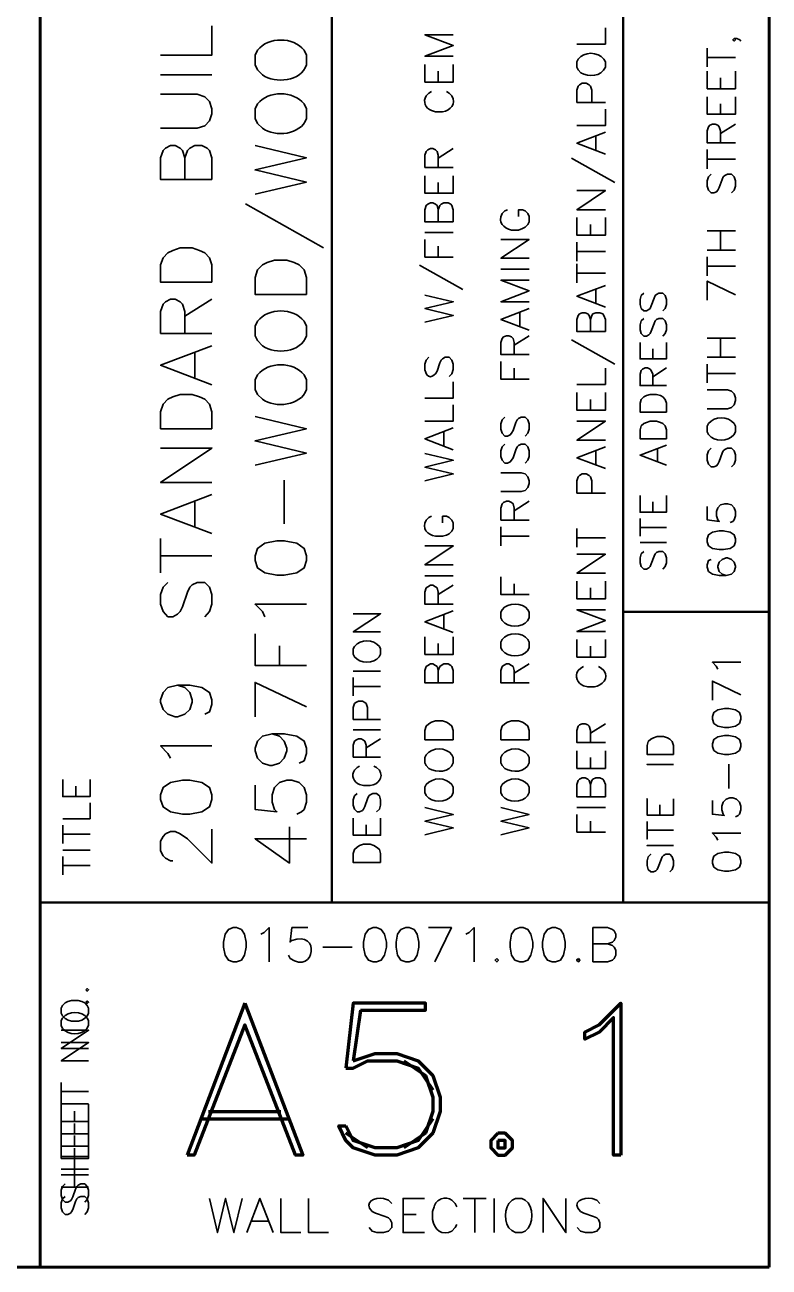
# Model space of a CAD drawing. Header units: inches. Extents: x 5 to 516, y -193 to 129.
# Drawn here: x 57.179 to 59.901, y -193.185 to -188.641 of the extents above; entities that cross this region are included whole.
import ezdxf

# ---------------------------------------------------------------- set-up
doc = ezdxf.new("R2010")
doc.units = ezdxf.units.IN
doc.header["$MEASUREMENT"] = 0
doc.layers.add('PDF7_Geometry', color=7, linetype='Continuous')

msp = doc.modelspace()

# ---------------------------------------------------------------- linework, layer by layer
at = {"layer": 'PDF7_Geometry', "lineweight": 60}
for points in [[(59.9013316, -193.1846724), (59.9013316, -163.1857822), (14.901328, -163.1857822), (14.901328, -193.1846724)], [(57.2346648, -163.1857822), (57.2346648, -193.1846724)], [(14.9013258, -193.1846735), (59.9013294, -193.1846735)]]:
    msp.add_lwpolyline(points, dxfattribs=at)
at = {"layer": 'PDF7_Geometry', "lineweight": 50}
for points in [[(58.3013314, -184.6857839), (58.3013314, -191.8513401)], [(57.2346648, -186.2435617), (59.3679982, -186.2435617), (59.3679982, -191.8513401)], [(59.3679982, -190.7880067), (59.9013316, -190.7880067)], [(57.2346648, -191.8513401), (59.9013316, -191.8513401)]]:
    msp.add_lwpolyline(points, dxfattribs=at)
at = {"layer": 'PDF7_Geometry', "lineweight": 35}
for points in [[(57.6757758, -188.7513394), (57.8635536, -188.7513394), (57.8635536, -188.6446727)], [(59.1979981, -188.7113399), (59.3024425, -188.7113399), (59.3024425, -188.6513399)], [(58.7457758, -188.7557842), (58.6424425, -188.7557842), (58.7457758, -188.7157842), (58.6424425, -188.6768953), (58.7457758, -188.6768953)], [(59.7735537, -188.6902285), (59.7779981, -188.6957841), (59.7735537, -188.7002285), (59.7679981, -188.6957841), (59.7735537, -188.6902285), (59.7835537, -188.6902285), (59.7935537, -188.6957841), (59.7979981, -188.7002285)], [(58.0302203, -188.7335624), (58.0213314, -188.7513402), (58.0213314, -188.7868958), (58.0302203, -188.8057847), (58.0479981, -188.8235624)], [(58.2091092, -188.7868958), (58.2091092, -188.7513402), (58.2002203, -188.7335624)], [(59.6746649, -188.7946732), (59.6746649, -188.7257843)], [(58.7457758, -188.7857843), (58.7457758, -188.8502288), (58.6424425, -188.8502288), (58.6424425, -188.7857843)], [(59.2024425, -188.7657843), (59.1979981, -188.7757843), (59.1979981, -188.7957843), (59.2024425, -188.8057843), (59.2124425, -188.8157843)], [(59.3024425, -188.7957843), (59.3024425, -188.7757843), (59.296887, -188.7657843)], [(59.6746649, -188.7602291), (59.7779982, -188.7602291)], [(57.6757758, -188.8235621), (57.8635536, -188.8235621)], [(58.6913313, -188.8502288), (58.6913313, -188.8102288)], [(59.7779982, -188.8102289), (59.7779982, -188.8746734), (59.6746649, -188.8746734), (59.6746649, -188.8102289)], [(59.7235537, -188.8746734), (59.7235537, -188.8346734)], [(58.666887, -188.884673), (58.656887, -188.8902285), (58.646887, -188.9002285)], [(58.7413315, -188.9002285), (58.7313315, -188.8902285), (58.7213315, -188.884673)], [(59.3024425, -188.924673), (59.197998, -188.924673), (59.197998, -188.8802286), (59.2024425, -188.864673), (59.207998, -188.8602286), (59.217998, -188.854673), (59.2324425, -188.854673), (59.2424425, -188.8602286), (59.247998, -188.864673), (59.2524425, -188.8802286), (59.2524425, -188.924673)], [(57.6757758, -189.0191176), (57.8091091, -189.0191176), (57.8368869, -189.0102287), (57.8546647, -188.9924509), (57.8635536, -188.9657843), (57.8635536, -188.9480065), (57.8546647, -188.9213398), (57.8368869, -188.903562), (57.8091091, -188.8946731), (57.6757758, -188.8946731)], [(58.0302203, -188.930229), (58.0213314, -188.9480068), (58.0213314, -188.9835624), (58.0302203, -189.0013401), (58.0479981, -189.0191179)], [(58.2091092, -188.9835624), (58.2091092, -188.9480068), (58.2002203, -188.930229)], [(59.7779982, -188.9035619), (59.7779982, -188.9680063), (59.6746649, -188.9680063), (59.6746649, -188.9035619)], [(59.7235537, -188.9680063), (59.7235537, -188.9291174)], [(58.666887, -188.954673), (58.6813315, -188.9591174), (58.706887, -188.9591174)], [(59.1979981, -189.009118), (59.3024425, -189.009118), (59.3024425, -188.949118)], [(59.7779982, -189.072451), (59.6746649, -189.072451), (59.6746649, -189.0280066), (59.6791093, -189.0135621), (59.6846649, -189.0080066), (59.6946649, -189.0035621), (59.7035538, -189.0035621), (59.7135538, -189.0080066), (59.7191093, -189.0135621), (59.7235538, -189.0280066), (59.7235538, -189.072451)], [(59.7235537, -189.0380069), (59.7779982, -189.0035624)], [(59.3024425, -189.1135622), (59.197998, -189.0735622), (59.3024425, -189.0335622)], [(59.266887, -189.0980067), (59.266887, -189.0491178)], [(57.8635535, -189.2068957), (57.6757758, -189.2068957), (57.6757758, -189.1268957), (57.6846646, -189.100229), (57.6935535, -189.0913401), (57.7113313, -189.0824512), (57.7291091, -189.0824512), (57.7468869, -189.0913401), (57.7557758, -189.100229), (57.7646647, -189.1268957), (57.7646647, -189.2068957)], [(57.7646647, -189.1268955), (57.7735536, -189.1002289), (57.7824425, -189.09134), (57.8002203, -189.0824511), (57.8268869, -189.0824511), (57.8457758, -189.09134), (57.8546647, -189.1002289), (57.8635536, -189.1268955), (57.8635536, -189.2068955)], [(58.0213314, -189.2602291), (58.2091092, -189.2157846), (58.0213314, -189.1713402), (58.2091092, -189.1268958), (58.0213314, -189.0824513)], [(58.7457758, -189.1624508), (58.6424425, -189.1624508), (58.6424425, -189.1180063), (58.6468869, -189.1035619), (58.6524425, -189.0980063), (58.6624425, -189.0935619), (58.6713314, -189.0935619), (58.6813314, -189.0980063), (58.6868869, -189.1035619), (58.6913314, -189.1180063), (58.6913314, -189.1624508)], [(58.6913313, -189.1280066), (58.7457758, -189.0935621)], [(59.6746649, -189.166895), (59.6746649, -189.096895)], [(59.1779983, -189.1280066), (59.3368872, -189.2168955)], [(59.6746649, -189.1324509), (59.7779982, -189.1324509)], [(58.7457758, -189.1924509), (58.7457758, -189.2568953), (58.6424425, -189.2568953), (58.6424425, -189.1924509)], [(59.6891093, -189.1868953), (59.6791093, -189.1968953), (59.6746648, -189.2113398), (59.6746648, -189.2313398), (59.6791093, -189.2457842), (59.6891093, -189.2557842), (59.6991093, -189.2557842), (59.7091093, -189.2513398), (59.7135537, -189.2457842), (59.7191093, -189.2357842), (59.7291093, -189.2068954), (59.7335537, -189.1968953), (59.7391093, -189.1913398), (59.7491093, -189.1868953), (59.7635537, -189.1868953), (59.7735537, -189.1968953), (59.7779982, -189.2113398), (59.7779982, -189.2313398), (59.7735537, -189.2457842), (59.7635537, -189.2557842)], [(58.6913313, -189.2568953), (58.6913313, -189.2168953)], [(59.3024425, -189.3168957), (59.197998, -189.3168957), (59.3024425, -189.2468957), (59.197998, -189.2468957)], [(57.9857759, -189.2957843), (58.2713315, -189.4568955)], [(58.7457758, -189.3613395), (58.6424425, -189.3613395), (58.6424425, -189.316895), (58.6468869, -189.3013395), (58.6524425, -189.296895), (58.6624425, -189.2913395), (58.6713314, -189.2913395), (58.6813314, -189.296895), (58.6868869, -189.3013395), (58.6913314, -189.316895), (58.6913314, -189.3613395)], [(58.6913313, -189.3168957), (58.6968869, -189.3013402), (58.7013313, -189.2968957), (58.7113313, -189.2913402), (58.7268869, -189.2913402), (58.7368869, -189.2968957), (58.7413313, -189.3013402), (58.7457758, -189.3168957), (58.7457758, -189.3613402)], [(58.9446648, -189.3168957), (58.9346648, -189.3213402), (58.9246648, -189.3313402)], [(58.9591093, -189.3913402), (58.9846648, -189.3913402), (58.9991093, -189.3857846), (59.0091093, -189.3813402), (59.0191093, -189.3713402), (59.0235537, -189.3613402), (59.0235537, -189.3413402), (59.0191093, -189.3313402), (59.0091093, -189.3213402), (58.9991093, -189.3168957), (58.9846648, -189.3168957), (58.9846648, -189.3413402)], [(59.3024425, -189.3457842), (59.3024425, -189.4102287), (59.197998, -189.4102287), (59.197998, -189.3457842)], [(59.2479983, -189.4102287), (59.2479983, -189.3713398)], [(58.6424425, -189.4002291), (58.7457758, -189.4002291)], [(58.7457758, -189.4902288), (58.6424425, -189.4902288), (58.6424425, -189.4257843)], [(59.0235536, -189.4946731), (58.9202203, -189.4946731), (59.0235536, -189.4257842), (58.9202203, -189.4257842)], [(59.6746649, -189.3946732), (59.7779982, -189.3946732)], [(59.7235537, -189.4646731), (59.7235537, -189.3946731)], [(58.6913313, -189.4902288), (58.6913313, -189.4502288)], [(59.1979981, -189.5046732), (59.1979981, -189.4357843)], [(59.1979981, -189.4702288), (59.3024425, -189.4702288)], [(59.6746649, -189.4646731), (59.7779982, -189.4646731)], [(58.6224427, -189.5202287), (58.7813316, -189.6091176)], [(59.1979981, -189.5846731), (59.1979981, -189.5146731)], [(59.6746649, -189.5591177), (59.6746649, -189.4891177)], [(59.6746649, -189.5235622), (59.7779982, -189.5235622)], [(58.9202203, -189.5346731), (59.0235536, -189.5346731)], [(59.1979981, -189.5491176), (59.3024425, -189.5491176)], [(59.0235536, -189.653562), (58.9202203, -189.653562), (59.0235536, -189.613562), (58.9202203, -189.5746731), (59.0235536, -189.5746731)], [(59.3024425, -189.673562), (59.197998, -189.633562), (59.3024425, -189.5946731)], [(59.266887, -189.6591176), (59.266887, -189.6091176)], [(59.7779982, -189.6280066), (59.6746649, -189.5780066), (59.6746649, -189.6480066)], [(57.8635535, -189.7691177), (57.6757758, -189.7691177), (57.6757758, -189.6891177), (57.6846646, -189.662451), (57.6935535, -189.6535621), (57.7113313, -189.6446732), (57.7291091, -189.6446732), (57.7468869, -189.6535621), (57.7557758, -189.662451), (57.7646647, -189.6891177), (57.7646647, -189.7691177)], [(57.7646647, -189.7068954), (57.8635536, -189.6446732)], [(58.6424425, -189.7280065), (58.7457758, -189.7035621), (58.6424425, -189.6780065), (58.7457758, -189.6535621), (58.6424425, -189.6291176)], [(59.4424427, -189.622451), (59.4335539, -189.6313399), (59.4291094, -189.6457844), (59.4291094, -189.6635621), (59.4335539, -189.6780066), (59.4424427, -189.6868955), (59.4524427, -189.6868955), (59.4613316, -189.682451), (59.4657761, -189.6780066), (59.4702205, -189.6680066), (59.4802205, -189.6402288), (59.484665, -189.6313399), (59.4891094, -189.6268955), (59.4979983, -189.622451), (59.5124428, -189.622451), (59.5213316, -189.6313399), (59.5257761, -189.6457844), (59.5257761, -189.6635621), (59.5213316, -189.6780066), (59.5124428, -189.6868955)], [(59.0235536, -189.7580064), (58.9202203, -189.7180064), (59.0235536, -189.6780064)], [(58.9891092, -189.743562), (58.9891092, -189.693562)], [(59.3024425, -189.762451), (59.197998, -189.762451), (59.197998, -189.7180065), (59.2024425, -189.7035621), (59.207998, -189.6980065), (59.217998, -189.6935621), (59.227998, -189.6935621), (59.237998, -189.6980065), (59.2424425, -189.7035621), (59.247998, -189.7180065), (59.247998, -189.762451)], [(59.2479983, -189.7180066), (59.2524427, -189.7035622), (59.2568872, -189.6980066), (59.2668872, -189.6935622), (59.2824427, -189.6935622), (59.2924427, -189.6980066), (59.2968872, -189.7035622), (59.3024427, -189.7180066), (59.3024427, -189.7624511)], [(58.0302203, -189.7246731), (58.0213314, -189.7424509), (58.0213314, -189.7780065), (58.0302203, -189.7957843), (58.0479981, -189.8146731)], [(58.2091092, -189.7780065), (58.2091092, -189.7424509), (58.2002203, -189.7246731)], [(59.4424427, -189.7146732), (59.4335539, -189.7235621), (59.4291094, -189.7380065), (59.4291094, -189.7568954), (59.4335539, -189.7702287), (59.4424427, -189.7791176), (59.4524427, -189.7791176), (59.4613316, -189.7746732), (59.4657761, -189.7702287), (59.4702205, -189.7613398), (59.4802205, -189.7335621), (59.484665, -189.7235621), (59.4891094, -189.7191176), (59.4979983, -189.7146732), (59.5124428, -189.7146732), (59.5213316, -189.7235621), (59.5257761, -189.7380065), (59.5257761, -189.7568954), (59.5213316, -189.7702287), (59.5124428, -189.7791176)], [(59.0235536, -189.8468954), (58.9202203, -189.8468954), (58.9202203, -189.8024509), (58.9246647, -189.7880065), (58.9302203, -189.7824509), (58.9402203, -189.7780065), (58.9491092, -189.7780065), (58.9591092, -189.7824509), (58.9646647, -189.7880065), (58.9691092, -189.8024509), (58.9691092, -189.8468954)], [(58.9691091, -189.8124509), (59.0235536, -189.7780065)], [(59.1779983, -189.7924509), (59.3368872, -189.8824509)], [(59.6746649, -189.7868956), (59.7779982, -189.7868956)], [(59.7235537, -189.8557842), (59.7235537, -189.7868953)], [(57.8635535, -189.9568954), (57.6757758, -189.8857843), (57.8635535, -189.8146732)], [(57.8002202, -189.9302287), (57.8002202, -189.8413398)], [(59.5257761, -189.8024509), (59.5257761, -189.8624509), (59.4291094, -189.8624509), (59.4291094, -189.8024509)], [(59.4757759, -189.8624509), (59.4757759, -189.8257842)], [(58.6568869, -189.8568955), (58.6468869, -189.8668956), (58.6424424, -189.8824511)], [(58.6813313, -189.9168956), (58.6868869, -189.9068956), (58.6968869, -189.8768956), (58.7013313, -189.8668956), (58.7068869, -189.8624511), (58.7168869, -189.8568955), (58.7313313, -189.8568955), (58.7413313, -189.8668956), (58.7457758, -189.8824511), (58.7457758, -189.90134), (58.7413313, -189.9168956), (58.7313313, -189.9268956)], [(59.0235536, -189.9368954), (58.9202203, -189.9368954), (58.9202203, -189.872451)], [(59.6746649, -189.8557842), (59.7779982, -189.8557842)], [(59.6746649, -189.9502288), (59.6746649, -189.8813399)], [(58.0302203, -189.92134), (58.0213314, -189.9391178), (58.0213314, -189.9746733), (58.0302203, -189.9924511), (58.0479981, -190.0102289)], [(58.2091092, -189.9746733), (58.2091092, -189.9391178), (58.2002203, -189.92134)], [(58.9691091, -189.9368954), (58.9691091, -189.8968954)], [(59.1979981, -189.9557844), (59.3024425, -189.9557844), (59.3024425, -189.8968955)], [(59.5257761, -189.9602289), (59.4291094, -189.9602289), (59.4291094, -189.9180067), (59.4335539, -189.9046734), (59.4379983, -189.9002289), (59.4479983, -189.8957845), (59.4568872, -189.8957845), (59.4657761, -189.9002289), (59.4702205, -189.9046734), (59.4757761, -189.9180067), (59.4757761, -189.9602289)], [(59.4757759, -189.9280066), (59.5257759, -189.8957844)], [(59.6746649, -189.9157843), (59.7779982, -189.9157843)], [(58.6424425, -190.0057843), (58.7457758, -190.0057843), (58.7457758, -189.9468954)], [(59.6746649, -190.0446733), (59.7491093, -190.0446733), (59.7635538, -190.0402289), (59.7735538, -190.0302289), (59.7779982, -190.0146733), (59.7779982, -190.0046733), (59.7735538, -189.9902289), (59.7635538, -189.9802289), (59.7491093, -189.9757844), (59.6746649, -189.9757844)], [(59.3024425, -189.9857842), (59.3024425, -190.0502287), (59.197998, -190.0502287), (59.197998, -189.9857842)], [(59.2479983, -190.0502287), (59.2479983, -190.0113398)], [(58.6424425, -190.0902287), (58.7457758, -190.0902287), (58.7457758, -190.0302287)], [(58.0213314, -190.2513398), (58.2091092, -190.2068954), (58.0213314, -190.1624509), (58.2091092, -190.1180065), (58.0213314, -190.073562)], [(58.7457758, -190.1946732), (58.6424425, -190.1546732), (58.7457758, -190.1146732)], [(58.9346647, -190.0757843), (58.9246647, -190.0857843), (58.9202202, -190.1002288), (58.9202202, -190.1202288), (58.9246647, -190.1346732), (58.9346647, -190.1446732), (58.9446647, -190.1446732), (58.9546647, -190.1402288), (58.9591091, -190.1346732), (58.9646647, -190.1246732), (58.9746647, -190.0946732), (58.9791091, -190.0857843), (58.9846647, -190.0802288), (58.9946647, -190.0757843), (59.0091091, -190.0757843), (59.0191091, -190.0857843), (59.0235536, -190.1002288), (59.0235536, -190.1202288), (59.0191091, -190.1346732), (59.0091091, -190.1446732)], [(59.3024425, -190.1602287), (59.197998, -190.1602287), (59.3024425, -190.0902287), (59.197998, -190.0902287)], [(59.6791093, -190.0991177), (59.6746649, -190.1091177), (59.6746649, -190.1291177), (59.6791093, -190.1391177), (59.6891093, -190.1491177)], [(59.7779982, -190.1291177), (59.7779982, -190.1091177), (59.7735538, -190.0991177)], [(58.7113314, -190.1791177), (58.7113314, -190.1302288)], [(57.8635535, -190.3146734), (57.6757758, -190.3146734), (57.8635535, -190.1891178), (57.6757758, -190.1891178)], [(58.9346647, -190.1746731), (58.9246647, -190.1846731), (58.9202202, -190.1991176), (58.9202202, -190.2191176), (58.9246647, -190.233562), (58.9346647, -190.243562), (58.9446647, -190.243562), (58.9546647, -190.2391176), (58.9591091, -190.233562), (58.9646647, -190.2246731), (58.9746647, -190.1946731), (58.9791091, -190.1846731), (58.9846647, -190.1791176), (58.9946647, -190.1746731), (59.0091091, -190.1746731), (59.0191091, -190.1846731), (59.0235536, -190.1991176), (59.0235536, -190.2191176), (59.0191091, -190.233562), (59.0091091, -190.243562)], [(59.3024425, -190.2635621), (59.197998, -190.2246732), (59.3024425, -190.1846732)], [(59.266887, -190.2491177), (59.266887, -190.1991177)], [(59.5257761, -190.2513398), (59.4291094, -190.2146731), (59.5257761, -190.1780065)], [(59.4935538, -190.2380067), (59.4935538, -190.1913401)], [(59.6891093, -190.1891176), (59.6791093, -190.1991176), (59.6746648, -190.213562), (59.6746648, -190.233562), (59.6791093, -190.2480065), (59.6891093, -190.2580065), (59.6991093, -190.2580065), (59.7091093, -190.253562), (59.7135537, -190.2480065), (59.7191093, -190.2380065), (59.7291093, -190.2080065), (59.7335537, -190.1991176), (59.7391093, -190.193562), (59.7491093, -190.1891176), (59.7635537, -190.1891176), (59.7735537, -190.1991176), (59.7779982, -190.213562), (59.7779982, -190.233562), (59.7735537, -190.2480065), (59.7635537, -190.2580065)], [(58.6424425, -190.3080067), (58.7457758, -190.2835623), (58.6424425, -190.2591178), (58.7457758, -190.2335623), (58.6424425, -190.2091178)], [(58.9202203, -190.3480065), (58.9946647, -190.3480065), (59.0091092, -190.3435621), (59.0191092, -190.3335621), (59.0235536, -190.3180065), (59.0235536, -190.3080065), (59.0191092, -190.293562), (59.0091092, -190.283562), (58.9946647, -190.2791176), (58.9202203, -190.2791176)], [(59.3024425, -190.3535621), (59.197998, -190.3535621), (59.197998, -190.3080065), (59.2024425, -190.2935621), (59.207998, -190.2891177), (59.217998, -190.2835621), (59.2324425, -190.2835621), (59.2424425, -190.2891177), (59.247998, -190.2935621), (59.2524425, -190.3080065), (59.2524425, -190.3535621)], [(58.127998, -190.4657843), (58.127998, -190.3057843)], [(57.8635535, -190.5013398), (57.6757758, -190.4302287), (57.8635535, -190.3591176)], [(57.8002202, -190.4746734), (57.8002202, -190.3857845)], [(59.0235536, -190.4524509), (58.9202203, -190.4524509), (58.9202203, -190.4080065), (58.9246647, -190.3924509), (58.9302203, -190.3880065), (58.9402203, -190.3824509), (58.9491092, -190.3824509), (58.9591092, -190.3880065), (58.9646647, -190.3924509), (58.9691092, -190.4080065), (58.9691092, -190.4524509)], [(58.9691091, -190.4180065), (59.0235536, -190.3824509)], [(59.5257761, -190.362451), (59.5257761, -190.4235621), (59.4291094, -190.4235621), (59.4291094, -190.362451)], [(59.4757759, -190.4235621), (59.4757759, -190.3857843)], [(59.6746649, -190.402451), (59.6746649, -190.4513399), (59.7191093, -190.4568954), (59.7135538, -190.4513399), (59.7091093, -190.4368954), (59.7091093, -190.4213399), (59.7135538, -190.4068954), (59.7235538, -190.3968954), (59.7391093, -190.392451), (59.7491093, -190.392451), (59.7635538, -190.3968954), (59.7735538, -190.4068954), (59.7779982, -190.4213399), (59.7779982, -190.4368954), (59.7735538, -190.4513399), (59.7679982, -190.4568954), (59.7591093, -190.4613399)], [(58.666887, -190.4380065), (58.656887, -190.442451), (58.646887, -190.452451)], [(58.6813315, -190.5113399), (58.706887, -190.5113399), (58.7213315, -190.5068954), (58.7313315, -190.502451), (58.7413315, -190.492451), (58.7457759, -190.482451), (58.7457759, -190.462451), (58.7413315, -190.452451), (58.7313315, -190.442451), (58.7213315, -190.4380065), (58.706887, -190.4380065), (58.706887, -190.462451)], [(58.9202203, -190.5468955), (58.9202203, -190.4768955)], [(59.4291094, -190.51134), (59.4291094, -190.4457844)], [(59.4291094, -190.4791177), (59.5257761, -190.4791177)], [(57.6757758, -190.6446733), (57.6757758, -190.5191177)], [(58.9202203, -190.51134), (59.0235536, -190.51134)], [(59.1979981, -190.55134), (59.1979981, -190.4824512)], [(59.1979981, -190.5168956), (59.3024425, -190.5168956)], [(58.7457758, -190.6157844), (58.6424425, -190.6157844), (58.7457758, -190.5468955), (58.6424425, -190.5468955)], [(59.4291094, -190.5346732), (59.5257761, -190.5346732)], [(59.4424427, -190.5668955), (59.4335539, -190.5757844), (59.4291094, -190.5902289), (59.4291094, -190.6080067), (59.4335539, -190.6224511), (59.4424427, -190.63134), (59.4524427, -190.63134), (59.4613316, -190.6268955), (59.4657761, -190.6224511), (59.4702205, -190.6124511), (59.4802205, -190.5846733), (59.484665, -190.5757844), (59.4891094, -190.57134), (59.4979983, -190.5668955), (59.5124428, -190.5668955), (59.5213316, -190.5757844), (59.5257761, -190.5902289), (59.5257761, -190.6080067), (59.5213316, -190.6224511), (59.5124428, -190.63134)], [(57.6757758, -190.582451), (57.8635536, -190.582451)], [(59.3024425, -190.6457843), (59.197998, -190.6457843), (59.3024425, -190.5768954), (59.197998, -190.5768954)], [(59.6891093, -190.5957844), (59.6791093, -190.6002288), (59.6746648, -190.6157844), (59.6746648, -190.6246733), (59.6791093, -190.6402288), (59.6946648, -190.6502288), (59.7191093, -190.6546733), (59.7435537, -190.6546733), (59.7635537, -190.6502288), (59.7735537, -190.6402288), (59.7779982, -190.6246733), (59.7779982, -190.6202288), (59.7735537, -190.6057844), (59.7635537, -190.5957844), (59.7491093, -190.5902288), (59.7435537, -190.5902288), (59.7291093, -190.5957844), (59.7191093, -190.6057844), (59.7135537, -190.6202288), (59.7135537, -190.6246733), (59.7191093, -190.6402288), (59.7291093, -190.6502288), (59.7435537, -190.6546733)], [(58.6424425, -190.6557845), (58.7457758, -190.6557845)], [(59.0235536, -190.7246734), (58.9202203, -190.7246734), (58.9202203, -190.660229)], [(57.7024425, -190.6802288), (57.6846647, -190.6980066), (57.6757758, -190.7246732), (57.6757758, -190.7602288), (57.6846647, -190.7868955), (57.7024425, -190.8057844), (57.7202203, -190.8057844), (57.737998, -190.7957844), (57.7468869, -190.7868955), (57.7557758, -190.7691177), (57.7735536, -190.7157843), (57.7824425, -190.6980066), (57.7913314, -190.6891177), (57.8091092, -190.6802288), (57.8368869, -190.6802288), (57.8546647, -190.6980066), (57.8635536, -190.7246732), (57.8635536, -190.7602288), (57.8546647, -190.7868955), (57.8368869, -190.8057844)], [(58.7457758, -190.7602289), (58.6424425, -190.7602289), (58.6424425, -190.7157845), (58.6468869, -190.7002289), (58.6524425, -190.6957845), (58.6624425, -190.6902289), (58.6713314, -190.6902289), (58.6813314, -190.6957845), (58.6868869, -190.7002289), (58.6913314, -190.7157845), (58.6913314, -190.7602289)], [(58.6913313, -190.7246734), (58.7457758, -190.690229)], [(58.9691091, -190.7246734), (58.9691091, -190.6857845)], [(59.3024425, -190.6757844), (59.3024425, -190.7402289), (59.197998, -190.7402289), (59.197998, -190.6757844)], [(59.2479983, -190.7402289), (59.2479983, -190.7002289)], [(58.0568869, -190.8057843), (58.0479981, -190.7868954), (58.0213314, -190.7602288), (58.2091092, -190.7602288)], [(58.4802203, -190.8613399), (58.3802203, -190.8613399), (58.4802203, -190.7946732), (58.3802203, -190.7946732)], [(58.7457758, -190.8635623), (58.6424425, -190.8246734), (58.7457758, -190.7846734)], [(58.9246647, -190.7802289), (58.9202203, -190.7891178), (58.9202203, -190.8091178), (58.9246647, -190.8191178), (58.9346647, -190.8291178)], [(59.0235536, -190.8091178), (59.0235536, -190.7891178), (59.0191092, -190.7802289)], [(59.3024425, -190.8591178), (59.197998, -190.8591178), (59.3024425, -190.8191178), (59.197998, -190.7802289), (59.3024425, -190.7802289)], [(58.7113314, -190.8491179), (58.7113314, -190.7991179)], [(58.2091092, -190.9835622), (58.0213314, -190.9835622), (58.0213314, -190.8680067)], [(58.7457758, -190.8791177), (58.7457758, -190.9435622), (58.6424425, -190.9435622), (58.6424425, -190.8791177)], [(58.1102204, -190.9835622), (58.1102204, -190.9124511)], [(58.3846649, -190.9146733), (58.3802204, -190.9235622), (58.3802204, -190.9424511), (58.3846649, -190.9524511), (58.3946649, -190.96134)], [(58.4802204, -190.9424511), (58.4802204, -190.9235622), (58.475776, -190.9146733)], [(58.6913313, -190.9435622), (58.6913313, -190.9035622)], [(58.9246647, -190.8891179), (58.9202203, -190.8991179), (58.9202203, -190.9191179), (58.9246647, -190.9280068), (58.9346647, -190.9380068)], [(59.0235536, -190.9191179), (59.0235536, -190.8991179), (59.0191092, -190.8891179)], [(59.3024425, -190.8891179), (59.3024425, -190.9535623), (59.197998, -190.9535623), (59.197998, -190.8891179)], [(59.2479983, -190.9535623), (59.2479983, -190.9135623)], [(58.7457758, -191.0480066), (58.6424425, -191.0480066), (58.6424425, -191.002451), (58.6468869, -190.9880066), (58.6524425, -190.9835622), (58.6624425, -190.9780066), (58.6713314, -190.9780066), (58.6813314, -190.9835622), (58.6868869, -190.9880066), (58.6913314, -191.002451), (58.6913314, -191.0480066)], [(58.6913313, -191.0024512), (58.6968869, -190.9880068), (58.7013313, -190.9835623), (58.7113313, -190.9780068), (58.7268869, -190.9780068), (58.7368869, -190.9835623), (58.7413313, -190.9880068), (58.7457758, -191.0024512), (58.7457758, -191.0480068)], [(59.0235536, -191.0480066), (58.9202203, -191.0480066), (58.9202203, -191.002451), (58.9246647, -190.9880066), (58.9302203, -190.9835622), (58.9402203, -190.9780066), (58.9491092, -190.9780066), (58.9591092, -190.9835622), (58.9646647, -190.9880066), (58.9691092, -191.002451), (58.9691092, -191.0480066)], [(58.9691091, -191.0124511), (59.0235536, -190.9780066)], [(59.7135539, -190.9968956), (59.7079983, -190.9868956), (59.6935539, -190.9724511), (59.7979983, -190.9724511)], [(58.3802204, -191.0046733), (58.4802204, -191.0046733)], [(59.2224426, -190.9880068), (59.2124426, -190.9935623), (59.2024426, -191.0024512)], [(59.2968871, -191.0024512), (59.2868871, -190.9935623), (59.2768871, -190.9880068)], [(57.737998, -191.0557844), (57.7646647, -191.0646732), (57.7824425, -191.082451), (57.7913313, -191.1091177), (57.7913313, -191.1180066), (57.7824425, -191.1446732), (57.7646647, -191.162451), (57.737998, -191.1713399), (57.7291091, -191.1713399), (57.7024424, -191.162451), (57.6846647, -191.1446732), (57.6757758, -191.1180066), (57.6757758, -191.1091177), (57.6846647, -191.082451), (57.7024424, -191.0646732), (57.737998, -191.0557844), (57.7824425, -191.0557844), (57.8268869, -191.0646732), (57.8546647, -191.082451), (57.8635536, -191.1091177), (57.8635536, -191.1268955), (57.8546647, -191.1535621), (57.8368869, -191.162451)], [(58.2091092, -191.1357845), (58.0213314, -191.0457845), (58.0213314, -191.1713401)], [(58.3802204, -191.0946734), (58.3802204, -191.0280067)], [(58.3802204, -191.06134), (58.4802204, -191.06134)], [(59.2224426, -191.0580068), (59.2379982, -191.0624512), (59.2624426, -191.0624512)], [(59.7979983, -191.0913399), (59.6935538, -191.0413399), (59.6935538, -191.1113399)], [(58.4802203, -191.1813399), (58.3802203, -191.1813399), (58.3802203, -191.1380066), (58.3846648, -191.1235621), (58.3891092, -191.1191177), (58.3991092, -191.1146732), (58.4135537, -191.1146732), (58.4224425, -191.1191177), (58.4279981, -191.1235621), (58.4324425, -191.1380066), (58.4324425, -191.1813399)], [(59.3024425, -191.2657846), (59.197998, -191.2657846), (59.197998, -191.2213401), (59.2024425, -191.2057846), (59.207998, -191.2013401), (59.217998, -191.1968957), (59.227998, -191.1968957), (59.237998, -191.2013401), (59.2424425, -191.2057846), (59.247998, -191.2213401), (59.247998, -191.2657846)], [(59.2479983, -191.2313401), (59.3024427, -191.1968957)], [(58.0835537, -191.2335623), (58.1102203, -191.2424511), (58.1279981, -191.2602289), (58.136887, -191.2868956), (58.136887, -191.2957845), (58.1279981, -191.3235623), (58.1102203, -191.34134), (58.0835537, -191.3502289), (58.0746648, -191.3502289), (58.0479981, -191.34134), (58.0302203, -191.3235623), (58.0213314, -191.2957845), (58.0213314, -191.2868956), (58.0302203, -191.2602289), (58.0479981, -191.2424511), (58.0835537, -191.2335623), (58.1279981, -191.2335623), (58.1735537, -191.2424511), (58.2002203, -191.2602289), (58.2091092, -191.2868956), (58.2091092, -191.3057845), (58.2002203, -191.3324512), (58.1824426, -191.34134)], [(58.3802204, -191.2191178), (58.4802204, -191.2191178)], [(57.7113313, -191.3235623), (57.7024424, -191.3057845), (57.6757757, -191.2780067), (57.8635535, -191.2780067)], [(58.4802203, -191.3191177), (58.3802203, -191.3191177), (58.3802203, -191.2757844), (58.3846648, -191.2613399), (58.3891092, -191.2568955), (58.3991092, -191.2524511), (58.4091092, -191.2524511), (58.4179981, -191.2568955), (58.4224425, -191.2613399), (58.4279981, -191.2757844), (58.4279981, -191.3191177)], [(58.4279982, -191.2857843), (58.4802205, -191.252451)], [(59.3024425, -191.2957844), (59.3024425, -191.3602289), (59.197998, -191.3602289), (59.197998, -191.2957844)], [(58.6468869, -191.3102288), (58.6424425, -191.3202288), (58.6424425, -191.3402288), (58.6468869, -191.3502288), (58.6568869, -191.3602288)], [(58.7457758, -191.3402288), (58.7457758, -191.3202288), (58.7413314, -191.3102288)], [(58.9246647, -191.3102288), (58.9202203, -191.3202288), (58.9202203, -191.3402288), (58.9246647, -191.3502288), (58.9346647, -191.3602288)], [(59.0235536, -191.3402288), (59.0235536, -191.3202288), (59.0191092, -191.3102288)], [(59.2479983, -191.3602289), (59.2479983, -191.3202289)], [(58.4035537, -191.3524511), (58.3946648, -191.3568956), (58.3846648, -191.3668956)], [(58.4757759, -191.3668956), (58.4657759, -191.3568956), (58.4557759, -191.3524511)], [(59.7535537, -191.4335623), (59.7535537, -191.3446734)], [(57.417998, -191.40134), (57.417998, -191.4635622), (57.317998, -191.4635622), (57.317998, -191.40134)], [(57.3657759, -191.4635622), (57.3657759, -191.4257845)], [(58.0213314, -191.42134), (58.0213314, -191.5102289), (58.1013314, -191.5191178), (58.0924425, -191.5102289), (58.0835536, -191.4835623), (58.0835536, -191.4568956), (58.0924425, -191.4302289), (58.1102203, -191.4124512), (58.136887, -191.4035623), (58.1557759, -191.4035623), (58.1824425, -191.4124512), (58.2002203, -191.4302289), (58.2091092, -191.4568956), (58.2091092, -191.4835623), (58.2002203, -191.5102289), (58.1913314, -191.5191178), (58.1735537, -191.5280067)], [(58.4035537, -191.4191178), (58.4179981, -191.4235622), (58.4424426, -191.4235622)], [(58.6468869, -191.4191178), (58.6424425, -191.4291178), (58.6424425, -191.4491178), (58.6468869, -191.4591178), (58.6568869, -191.4691178)], [(58.7457758, -191.4491178), (58.7457758, -191.4291178), (58.7413314, -191.4191178)], [(58.9246647, -191.4191178), (58.9202203, -191.4291178), (58.9202203, -191.4491178), (58.9246647, -191.4591178), (58.9346647, -191.4691178)], [(59.0235536, -191.4491178), (59.0235536, -191.4291178), (59.0191092, -191.4191178)], [(59.3024425, -191.4646733), (59.197998, -191.4646733), (59.197998, -191.4191177), (59.2024425, -191.4046733), (59.207998, -191.4002289), (59.217998, -191.3946733), (59.227998, -191.3946733), (59.237998, -191.4002289), (59.2424425, -191.4046733), (59.247998, -191.4191177), (59.247998, -191.4646733)], [(59.2479983, -191.4191179), (59.2524427, -191.4046735), (59.2568872, -191.400229), (59.2668872, -191.3946735), (59.2824427, -191.3946735), (59.2924427, -191.400229), (59.2968872, -191.4046735), (59.3024427, -191.4191179), (59.3024427, -191.4646735)], [(58.3946649, -191.452451), (58.3846648, -191.4613399), (58.3802204, -191.4757844), (58.3802204, -191.4946732), (58.3846648, -191.5091177), (58.3946649, -191.5191177), (58.4035537, -191.5191177), (58.4135537, -191.5146732), (58.4179982, -191.5091177), (58.4224426, -191.5002288), (58.4324426, -191.4713399), (58.4368871, -191.4613399), (58.4424426, -191.4568955), (58.4513315, -191.452451), (58.465776, -191.452451), (58.475776, -191.4613399), (58.4802204, -191.4757844), (58.4802204, -191.4946732), (58.475776, -191.5091177), (58.465776, -191.5191177)], [(59.6935538, -191.4780067), (59.6935538, -191.5280067), (59.7379983, -191.5324511), (59.7335538, -191.5280067), (59.7279983, -191.5124511), (59.7279983, -191.4980067), (59.7335538, -191.4835622), (59.7435538, -191.4735622), (59.7579983, -191.4680067), (59.7679983, -191.4680067), (59.7824427, -191.4735622), (59.7924427, -191.4835622), (59.7979983, -191.4980067), (59.7979983, -191.5124511), (59.7924427, -191.5280067), (59.7879983, -191.5324511), (59.7779983, -191.5380067)], [(57.3179981, -191.5446735), (57.4179981, -191.5446735), (57.4179981, -191.4868957)], [(58.6424425, -191.6035622), (58.7457758, -191.5780067), (58.6424425, -191.5535622), (58.7457758, -191.5291178), (58.6424425, -191.5035622)], [(58.9202203, -191.6035622), (59.0235536, -191.5780067), (58.9202203, -191.5535622), (59.0235536, -191.5291178), (58.9202203, -191.5035622)], [(59.1979981, -191.5035623), (59.3024425, -191.5035623)], [(57.3179981, -191.6346735), (57.3179981, -191.5680068)], [(58.4802203, -191.542451), (58.4802203, -191.6046733), (58.3802203, -191.6046733), (58.3802203, -191.542451)], [(58.4279982, -191.6046733), (58.4279982, -191.5668955)], [(59.3024425, -191.5935623), (59.197998, -191.5935623), (59.197998, -191.5291179)], [(59.2479983, -191.5935623), (59.2479983, -191.5535623)], [(57.3179981, -191.6013401), (57.4179981, -191.6013401)], [(57.7202204, -191.6980068), (57.7113315, -191.6980068), (57.6935537, -191.6891179), (57.6846648, -191.680229), (57.6757759, -191.6624512), (57.6757759, -191.6268957), (57.6846648, -191.6091179), (57.6935537, -191.600229), (57.7113315, -191.5913401), (57.7291093, -191.5913401), (57.7468871, -191.600229), (57.7735537, -191.6180068), (57.8635537, -191.7068957), (57.8635537, -191.5824512)], [(58.2091092, -191.6180066), (58.0213314, -191.6180066), (58.146887, -191.7068955), (58.146887, -191.5735622)], [(59.7135539, -191.6224512), (59.7079983, -191.6124512), (59.6935539, -191.5968956), (59.7979983, -191.5968956)], [(57.3179981, -191.6591178), (57.4179981, -191.6591178)], [(57.3179981, -191.7491178), (57.3179981, -191.6824511)], [(57.3179981, -191.7157844), (57.4179981, -191.7157844)], [(58.0424425, -191.9668955), (58.0546647, -191.9602288), (58.0724425, -191.942451), (58.0724425, -192.0680066)], [(58.2146648, -191.9424512), (58.1557759, -191.9424512), (58.1491093, -191.9957845), (58.1557759, -191.990229)], [(58.6791093, -192.0680067), (58.7391093, -191.9424512), (58.655776, -191.9424512)], [(58.7924426, -191.9668955), (58.8046648, -191.9602288), (58.8224426, -191.942451), (58.8224426, -192.0680066)], [(59.2568871, -192.0680067), (59.2568871, -191.9424512), (59.3102204, -191.9424512), (59.3279982, -191.9491178), (59.3346649, -191.9546734), (59.3402204, -191.9668956), (59.3402204, -191.9780067), (59.3346649, -191.9902289), (59.3279982, -191.9957845), (59.3102204, -192.0024512), (59.2568871, -192.0024512)], [(58.2691093, -192.0146733), (58.375776, -192.0146733)], [(59.3102205, -192.0024513), (59.3279983, -192.0080068), (59.334665, -192.0146735), (59.3402205, -192.0257846), (59.3402205, -192.0435624), (59.334665, -192.0557846), (59.3279983, -192.0613402), (59.3102205, -192.0680068), (59.2568872, -192.0680068)], [(58.1491093, -192.0557845), (58.1435537, -192.0435623)], [(57.4124425, -192.2557845), (57.4124425, -192.2368956), (57.4068869, -192.2280067), (57.3979981, -192.2180067), (57.3879981, -192.2135623), (57.3735536, -192.2091178), (57.3502203, -192.2091178), (57.3357758, -192.2135623), (57.3268869, -192.2180067), (57.3168869, -192.2280067), (57.3124425, -192.2368956), (57.3124425, -192.2557845), (57.3168869, -192.2657845), (57.3268869, -192.2757845)], [(57.3168869, -192.2735624), (57.3124425, -192.2824513), (57.3124425, -192.3013402), (57.3168869, -192.3113402), (57.3268869, -192.3202291)], [(57.4124425, -192.3013402), (57.4124425, -192.2824513), (57.4068869, -192.2735624)], [(57.4124424, -192.3846735), (57.3124424, -192.3846735), (57.4124424, -192.3180069), (57.3124424, -192.3180069)], [(57.4124424, -192.4302289), (57.3124424, -192.4302289), (57.4124424, -192.3635623), (57.3124424, -192.3635623)], [(57.3124425, -192.5757845), (57.3124425, -192.5091178)], [(57.3124425, -192.5424511), (57.4124425, -192.5424511)], [(57.3124425, -192.6202291), (57.3124425, -192.5535625)], [(57.4124424, -192.5891179), (57.4124424, -192.6513401), (57.3124424, -192.6513401), (57.3124424, -192.5891179)], [(57.3124425, -192.5868957), (57.4124425, -192.5868957)], [(57.3602203, -192.6513401), (57.3602203, -192.6135623)], [(57.4124424, -192.6346736), (57.4124424, -192.6968958), (57.3124424, -192.6968958), (57.3124424, -192.6346736)], [(57.3602203, -192.6968958), (57.3602203, -192.659118)], [(57.4124424, -192.680229), (57.4124424, -192.7424512), (57.3124424, -192.7424512), (57.3124424, -192.680229)], [(57.3602203, -192.7424512), (57.3602203, -192.7035623)], [(57.4124424, -192.7257847), (57.4124424, -192.7868958), (57.3124424, -192.7868958), (57.3124424, -192.7257847)], [(57.3602203, -192.7868958), (57.3602203, -192.749118)], [(57.3124425, -192.7802291), (57.4124425, -192.7802291)], [(57.3602203, -192.8468956), (57.3602203, -192.780229)], [(57.3124425, -192.8257845), (57.4124425, -192.8257845)], [(57.3602203, -192.8924513), (57.3602203, -192.8257846)], [(57.3124425, -192.8468956), (57.4124425, -192.8468956)], [(57.3268869, -192.880229), (57.3168869, -192.8891179), (57.3124425, -192.9035624), (57.3124425, -192.9224512), (57.3168869, -192.9368957), (57.3268869, -192.9468957), (57.3357758, -192.9468957), (57.3457758, -192.9424512), (57.3502203, -192.9368957), (57.3546647, -192.9280068), (57.3646647, -192.8991179), (57.3691091, -192.8891179), (57.3735536, -192.8846735), (57.3835536, -192.880229), (57.397998, -192.880229), (57.4068869, -192.8891179), (57.4124425, -192.9035624), (57.4124425, -192.9224512), (57.4068869, -192.9368957), (57.397998, -192.9468957)], [(57.3124425, -192.8924513), (57.4124425, -192.8924513)], [(57.3268869, -192.9257847), (57.3168869, -192.9346736), (57.3124425, -192.949118), (57.3124425, -192.9680069), (57.3168869, -192.9824514), (57.3268869, -192.9924514), (57.3357758, -192.9924514), (57.3457758, -192.9868958), (57.3502203, -192.9824514), (57.3546647, -192.9735625), (57.3646647, -192.9446736), (57.3691091, -192.9346736), (57.3735536, -192.9302292), (57.3835536, -192.9257847), (57.397998, -192.9257847), (57.4068869, -192.9346736), (57.4124425, -192.949118), (57.4124425, -192.9680069), (57.4068869, -192.9824514), (57.397998, -192.9924514)], [(57.8546647, -192.9335625), (57.8835536, -193.0580069), (57.9135536, -192.9335625), (57.9435536, -193.0580069), (57.9735536, -192.9335625)], [(57.9913315, -193.0580069), (58.0391093, -192.9335625), (58.0868871, -193.0580069)], [(58.115776, -192.9335625), (58.115776, -193.0580069), (58.1879982, -193.0580069)], [(58.2168869, -192.9335625), (58.2168869, -193.0580069), (58.2891092, -193.0580069)], [(58.5213315, -192.9513401), (58.5091092, -192.9391178), (58.4913315, -192.9335623)], [(58.6402204, -193.0580069), (58.5624426, -193.0580069), (58.5624426, -192.9335625), (58.6402204, -192.9335625)], [(58.7824427, -192.9335625), (58.865776, -192.9335625)], [(58.8246649, -192.9335625), (58.8246649, -193.0580069)], [(58.895776, -192.9335625), (58.895776, -193.0580069)], [(59.0091092, -192.939118), (58.996887, -192.9335625), (58.9735537, -192.9335625), (58.9613315, -192.939118), (58.9491092, -192.9513402)], [(59.0746649, -193.0580069), (59.0746649, -192.9335625), (59.1579983, -193.0580069), (59.1579983, -192.9335625)], [(59.2824427, -192.9513401), (59.2713316, -192.9391178), (59.2535539, -192.9335623)], [(58.0091091, -193.0168958), (58.067998, -193.0168958)], [(58.4491092, -192.9813401), (58.4613315, -192.9868956), (58.496887, -192.9991179), (58.5091092, -193.0046734), (58.5146648, -193.010229), (58.5213315, -193.0224512), (58.5213315, -193.040229), (58.5091092, -193.0524512), (58.4913315, -193.0580067), (58.466887, -193.0580067), (58.4491092, -193.0524512), (58.4379981, -193.040229)], [(58.5624426, -192.9924512), (58.6102204, -192.9924512)], [(59.2113316, -192.9813401), (59.2235539, -192.9868956), (59.2591094, -192.9991179), (59.2713316, -193.0046734), (59.2768872, -193.010229), (59.2824427, -193.0224512), (59.2824427, -193.040229), (59.2713316, -193.0524512), (59.2535539, -193.0580067), (59.2291094, -193.0580067), (59.2113316, -193.0524512), (59.1991094, -193.040229)], [(58.7413314, -193.0524513), (58.7535536, -193.040229), (58.7591092, -193.0291179)], [(58.9735537, -193.0580069), (58.996887, -193.0580069), (59.0091092, -193.0524513)]]:
    msp.add_lwpolyline(points, dxfattribs=at)
for points in [[(57.8635535, -189.5824509), (57.6757758, -189.5824509), (57.6757758, -189.5191176), (57.6846646, -189.4924509), (57.7024424, -189.4746732), (57.7202202, -189.4657843), (57.7468869, -189.4568954), (57.7913313, -189.4568954), (57.817998, -189.4657843), (57.8368869, -189.4746732), (57.8546647, -189.4924509), (57.8635535, -189.5191176)], [(58.2091092, -189.6268956), (58.0213314, -189.6268956), (58.0213314, -189.5646733), (58.0302203, -189.5368956), (58.0479981, -189.5191178), (58.0657759, -189.5102289), (58.0924425, -189.50134), (58.136887, -189.50134), (58.1646648, -189.5102289), (58.1824425, -189.5191178), (58.2002203, -189.5368956), (58.2091092, -189.5646733)], [(57.8635535, -190.1180065), (57.6757758, -190.1180065), (57.6757758, -190.0557843), (57.6846646, -190.0280065), (57.7024424, -190.0102287), (57.7202202, -190.0013398), (57.7468869, -189.9924509), (57.7913313, -189.9924509), (57.817998, -190.0013398), (57.8368869, -190.0102287), (57.8546647, -190.0280065), (57.8635535, -190.0557843)], [(59.5257761, -190.0568953), (59.4291094, -190.0568953), (59.4291094, -190.0246731), (59.4335539, -190.0113398), (59.4424427, -190.0013398), (59.4524427, -189.9968953), (59.4657761, -189.9924509), (59.4891094, -189.9924509), (59.5035539, -189.9968953), (59.5124428, -190.0013398), (59.5213316, -190.0113398), (59.5257761, -190.0246731)], [(59.5257761, -190.1546734), (59.4291094, -190.1546734), (59.4291094, -190.1224512), (59.4335539, -190.1080067), (59.4424427, -190.0991178), (59.4524427, -190.0946734), (59.4657761, -190.0902289), (59.4891094, -190.0902289), (59.5035539, -190.0946734), (59.5124428, -190.0991178), (59.5213316, -190.1080067), (59.5257761, -190.1224512)], [(59.6746649, -190.53134), (59.6791093, -190.5457845), (59.6946649, -190.5557845), (59.7191093, -190.5602289), (59.7335538, -190.5602289), (59.7591093, -190.5557845), (59.7735538, -190.5457845), (59.7779982, -190.53134), (59.7779982, -190.52134), (59.7735538, -190.5057845), (59.7591093, -190.4957845), (59.7335538, -190.49134), (59.7191093, -190.49134), (59.6946649, -190.4957845), (59.6791093, -190.5057845), (59.6746649, -190.52134)], [(58.0213314, -190.6002289), (58.0302203, -190.6268956), (58.056887, -190.6446734), (58.1013314, -190.6535623), (58.1279981, -190.6535623), (58.1735537, -190.6446734), (58.2002203, -190.6268956), (58.2091092, -190.6002289), (58.2091092, -190.5824512), (58.2002203, -190.5557845), (58.1735537, -190.5368956), (58.1279981, -190.5280067), (58.1013314, -190.5280067), (58.056887, -190.5368956), (58.0302203, -190.5557845), (58.0213314, -190.5824512)], [(59.6935538, -191.1802288), (59.6991094, -191.1957844), (59.7135538, -191.2057844), (59.7379983, -191.2102288), (59.7535538, -191.2102288), (59.7779983, -191.2057844), (59.7924427, -191.1957844), (59.7979983, -191.1802288), (59.7979983, -191.1702288), (59.7924427, -191.1557844), (59.7779983, -191.1457844), (59.7535538, -191.1413399), (59.7379983, -191.1413399), (59.7135538, -191.1457844), (59.6991094, -191.1557844), (59.6935538, -191.1702288)], [(58.7457758, -191.2557844), (58.6424425, -191.2557844), (58.6424425, -191.22134), (58.6468869, -191.2057844), (58.6568869, -191.1968955), (58.6668869, -191.19134), (58.6813314, -191.1868955), (58.7068869, -191.1868955), (58.7213314, -191.19134), (58.7313314, -191.1968955), (58.7413314, -191.2057844), (58.7457758, -191.22134)], [(59.0235536, -191.2557844), (58.9202203, -191.2557844), (58.9202203, -191.22134), (58.9246647, -191.2057844), (58.9346647, -191.1968955), (58.9446647, -191.19134), (58.9591092, -191.1868955), (58.9846647, -191.1868955), (58.9991092, -191.19134), (59.0091092, -191.1968955), (59.0191092, -191.2057844), (59.0235536, -191.22134)], [(59.5513315, -191.3091179), (59.4546648, -191.3091179), (59.4546648, -191.2768956), (59.4591092, -191.2624512), (59.4679981, -191.2535623), (59.4779981, -191.2491178), (59.4913314, -191.2435623), (59.5146648, -191.2435623), (59.5291092, -191.2491178), (59.5379981, -191.2535623), (59.546887, -191.2624512), (59.5513315, -191.2768956)], [(59.5513315, -191.3091179), (59.4546648, -191.3091179), (59.4546648, -191.2768956), (59.4591092, -191.2624512), (59.4679981, -191.2535623), (59.4779981, -191.2491178), (59.4913314, -191.2435623), (59.5146648, -191.2435623), (59.5291092, -191.2491178), (59.5379981, -191.2535623), (59.546887, -191.2624512), (59.5513315, -191.2768956)], [(59.6935538, -191.280229), (59.6991094, -191.2946735), (59.7135538, -191.3046735), (59.7379983, -191.3091179), (59.7535538, -191.3091179), (59.7779983, -191.3046735), (59.7924427, -191.2946735), (59.7979983, -191.280229), (59.7979983, -191.270229), (59.7924427, -191.2546735), (59.7779983, -191.2446734), (59.7535538, -191.240229), (59.7379983, -191.240229), (59.7135538, -191.2446734), (59.6991094, -191.2546735), (59.6935538, -191.270229)], [(59.5513314, -191.3457844), (59.4546648, -191.3457844)], [(57.6757758, -191.4746735), (57.6846647, -191.5013401), (57.7113313, -191.5191179), (57.7557758, -191.5280068), (57.7824424, -191.5280068), (57.8268869, -191.5191179), (57.8546647, -191.5013401), (57.8635536, -191.4746735), (57.8635536, -191.4568957), (57.8546647, -191.430229), (57.8268869, -191.4124512), (57.7824424, -191.4035624), (57.7557758, -191.4035624), (57.7113313, -191.4124512), (57.6846647, -191.430229), (57.6757758, -191.4568957)], [(59.5513315, -191.4713401), (59.5513315, -191.5313401), (59.4546648, -191.5313401), (59.4546648, -191.4713401), (59.4546648, -191.5313401), (59.5513315, -191.5313401)], [(59.5013315, -191.4935623), (59.5013315, -191.5313401)], [(59.4546648, -191.5546732), (59.4546648, -191.6191177)], [(59.5513314, -191.5868957), (59.4546648, -191.5868957)], [(58.4802203, -191.7046735), (58.3802203, -191.7046735), (58.3802203, -191.6713401), (58.3846648, -191.6568957), (58.3946648, -191.6480068), (58.4035536, -191.6424512), (58.4179981, -191.6380068), (58.4424425, -191.6380068), (58.4557759, -191.6424512), (58.4657759, -191.6480068), (58.4757759, -191.6568957), (58.4802203, -191.6713401)], [(59.5513314, -191.6424512), (59.4546648, -191.6424512)], [(59.5379981, -191.7391177), (59.546887, -191.7302288), (59.5513315, -191.7157844), (59.5513315, -191.6980066), (59.546887, -191.6835621), (59.5379981, -191.6746733), (59.5235537, -191.6746733), (59.5146648, -191.6791177), (59.5102203, -191.6835621), (59.5057759, -191.6935621), (59.4957759, -191.7213399), (59.4913314, -191.7302288), (59.486887, -191.7346733), (59.4779981, -191.7391177), (59.4679981, -191.7391177), (59.4591092, -191.7302288), (59.4546648, -191.7157844), (59.4546648, -191.6980066), (59.4591092, -191.6835621), (59.4679981, -191.6746733), (59.4591092, -191.6835621), (59.4546648, -191.6980066), (59.4546648, -191.7157844), (59.4591092, -191.7302288), (59.4679981, -191.7391177), (59.4779981, -191.7391177), (59.486887, -191.7346733), (59.4913314, -191.7302288), (59.4957759, -191.7213399), (59.5057759, -191.6935621), (59.5102203, -191.6835621), (59.5146648, -191.6791177), (59.5235537, -191.6746733), (59.5379981, -191.6746733), (59.546887, -191.6835621), (59.5513315, -191.6980066), (59.5513315, -191.7157844), (59.546887, -191.7302288)], [(59.6935538, -191.7068956), (59.6991094, -191.72134), (59.7135538, -191.73134), (59.7379983, -191.7357845), (59.7535538, -191.7357845), (59.7779983, -191.73134), (59.7924427, -191.72134), (59.7979983, -191.7068956), (59.7979983, -191.6968956), (59.7924427, -191.68134), (59.7779983, -191.67134), (59.7535538, -191.6668956), (59.7379983, -191.6668956), (59.7135538, -191.67134), (59.6991094, -191.68134), (59.6935538, -191.6968956)], [(57.9413313, -191.9424512), (57.9235535, -191.9491178), (57.9113313, -191.9668956), (57.9057757, -191.9957845), (57.9057757, -192.0146734), (57.9113313, -192.0435623), (57.9235535, -192.0613401), (57.9413313, -192.0680067), (57.9535535, -192.0680067), (57.9713313, -192.0613401), (57.9824424, -192.0435623), (57.9891091, -192.0146734), (57.9891091, -191.9957845), (57.9824424, -191.9668956), (57.9713313, -191.9491178), (57.9535535, -191.9424512)], [(58.4535536, -191.9424512), (58.4357758, -191.9491178), (58.4235536, -191.9668956), (58.417998, -191.9957845), (58.417998, -192.0146734), (58.4235536, -192.0435623), (58.4357758, -192.0613401), (58.4535536, -192.0680067), (58.4646647, -192.0680067), (58.4824425, -192.0613401), (58.4946647, -192.0435623), (58.5013314, -192.0146734), (58.5013314, -191.9957845), (58.4946647, -191.9668956), (58.4824425, -191.9491178), (58.4646647, -191.9424512)], [(58.5724425, -191.9424512), (58.5546647, -191.9491178), (58.5424425, -191.9668956), (58.5368869, -191.9957845), (58.5368869, -192.0146734), (58.5424425, -192.0435623), (58.5546647, -192.0613401), (58.5724425, -192.0680067), (58.5846647, -192.0680067), (58.6024425, -192.0613401), (58.6135536, -192.0435623), (58.6202203, -192.0146734), (58.6202203, -191.9957845), (58.6135536, -191.9668956), (58.6024425, -191.9491178), (58.5846647, -191.9424512)], [(58.9891092, -191.9424512), (58.9713314, -191.9491178), (58.9591092, -191.9668956), (58.9535536, -191.9957845), (58.9535536, -192.0146734), (58.9591092, -192.0435623), (58.9713314, -192.0613401), (58.9891092, -192.0680067), (59.0013314, -192.0680067), (59.0191092, -192.0613401), (59.0302203, -192.0435623), (59.036887, -192.0146734), (59.036887, -191.9957845), (59.0302203, -191.9668956), (59.0191092, -191.9491178), (59.0013314, -191.9424512)], [(59.107998, -191.9424512), (59.0902203, -191.9491178), (59.077998, -191.9668956), (59.0724425, -191.9957845), (59.0724425, -192.0146734), (59.077998, -192.0435623), (59.0902203, -192.0613401), (59.107998, -192.0680067), (59.1202203, -192.0680067), (59.137998, -192.0613401), (59.1491092, -192.0435623), (59.1557758, -192.0146734), (59.1557758, -191.9957845), (59.1491092, -191.9668956), (59.137998, -191.9491178), (59.1202203, -191.9424512)], [(58.9057758, -192.0557844), (58.8991092, -192.06134), (58.9057758, -192.0680067), (58.9113314, -192.06134)], [(59.2035537, -192.0557844), (59.196887, -192.06134), (59.2035537, -192.0680067), (59.2091092, -192.06134)], [(57.4024425, -192.170229), (57.406887, -192.1757846), (57.4124425, -192.170229), (57.406887, -192.1657846)], [(57.4024425, -192.2157844), (57.406887, -192.2202289), (57.4124425, -192.2157844), (57.406887, -192.21134)]]:
    msp.add_lwpolyline(points, close=True, dxfattribs=at)
at = {"layer": 'PDF7_Geometry', "lineweight": 80}
for points in [[(57.9835538, -192.2191178), (58.195776, -192.7746734), (58.1691093, -192.7746734), (57.9835538, -192.2980067), (57.7979982, -192.7746734), (57.7724426, -192.7746734)], [(57.9835538, -192.2191179), (57.7724426, -192.7746735)], [(58.4068871, -192.2446735), (58.6446649, -192.2446735), (58.6446649, -192.2191179), (58.3802204, -192.2191179), (58.3535538, -192.4568957)], [(58.4068869, -192.2446733), (58.3802202, -192.4302289)], [(58.3802204, -192.4302289), (58.4602204, -192.4035623), (58.5391093, -192.4035623), (58.6179982, -192.4302289), (58.6713316, -192.4835623), (58.6979982, -192.5624512), (58.6979982, -192.6157845), (58.6713316, -192.6946734), (58.6179982, -192.7480067), (58.5391093, -192.7746734), (58.4602204, -192.7746734), (58.3802204, -192.7480067), (58.3535538, -192.7213401), (58.3279982, -192.6680067), (58.3535538, -192.6680067)], [(58.3535537, -192.4568956), (58.3802204, -192.4568956), (58.4335537, -192.430229), (58.5391093, -192.430229), (58.6179982, -192.4568956), (58.6713315, -192.5357845)], [(58.5657758, -192.4302289), (58.6446647, -192.4835623), (58.6713314, -192.5624512), (58.6713314, -192.6157845), (58.6446647, -192.6946734), (58.5657758, -192.7480067)], [(57.8246648, -192.6424513), (58.1424426, -192.6424513)], [(57.8513313, -192.6157846), (58.1157757, -192.6157846)], [(58.6713316, -192.6424513), (58.6179982, -192.7213402), (58.5391094, -192.7480069), (58.4602205, -192.7480069), (58.3802204, -192.7213402), (58.3535538, -192.6680069)], [(58.4335536, -192.7480068), (58.3535536, -192.6946735)]]:
    msp.add_lwpolyline(points, dxfattribs=at)
for points in [[(59.3591094, -192.7746734), (59.3324427, -192.7746734), (59.3324427, -192.2713401), (59.2802205, -192.3246734), (59.2268872, -192.3513401), (59.2268872, -192.3246734), (59.2802205, -192.2980068), (59.3591094, -192.2191179)], [(58.9091093, -192.6946734), (58.8835538, -192.72134), (58.8835538, -192.7480067), (58.9091093, -192.7746734), (58.935776, -192.7746734), (58.9624427, -192.7480067), (58.9624427, -192.72134), (58.935776, -192.6946734)], [(58.9091093, -192.7213401), (58.9091093, -192.7480068), (58.935776, -192.7480068), (58.935776, -192.7213401)]]:
    msp.add_lwpolyline(points, close=True, dxfattribs=at)
at = {"layer": 'PDF7_Geometry', "lineweight": 35}
msp.add_lwpolyline([(58.7591092, -192.9635624), (58.7535536, -192.9513401), (58.7413314, -192.9391179, 0.508548725), (58.6757758, -192.9635624), (58.6702203, -192.9813401), (58.6702203, -193.010229)], format="xyb", dxfattribs=at)
for points in [[(58.2002203, -188.7335624), (58.1621462, -188.6839143), (58.0682944, -188.6836921), (58.0302203, -188.7335624)], [(59.296887, -188.7657843), (59.2742018, -188.7378769), (59.2252018, -188.7380806), (59.2024425, -188.7657843)], [(58.0479981, -188.8235624), (58.0952944, -188.8566736), (58.1896462, -188.8485254), (58.2091092, -188.7868958)], [(59.2124425, -188.8157843), (59.2410907, -188.8340991), (59.287887, -188.8296732), (59.3024425, -188.7957843)], [(58.2002203, -188.930229), (58.1621462, -188.8805809), (58.0682944, -188.8803586), (58.0302203, -188.930229)], [(58.646887, -188.9002285), (58.6337018, -188.922173), (58.6441093, -188.9455063), (58.666887, -188.954673)], [(58.706887, -188.9591174), (58.7356833, -188.9542656), (58.7583315, -188.92971), (58.7413315, -188.9002285)], [(58.0479981, -189.0191179), (58.0957203, -189.0521735), (58.1878129, -189.0440809), (58.2091092, -188.9835624)], [(58.9246648, -189.3313402), (58.9078871, -189.3638772), (58.9290167, -189.3836735), (58.9591093, -189.3913402)], [(58.2002203, -189.7246731), (58.1621462, -189.675025), (58.0682944, -189.6748028), (58.0302203, -189.7246731)], [(58.0479981, -189.8146731), (58.0980722, -189.8485065), (58.188387, -189.8389509), (58.2091092, -189.7780065)], [(58.2002203, -189.92134), (58.1621462, -189.8716919), (58.0682944, -189.8714696), (58.0302203, -189.92134)], [(58.6424424, -189.8824511), (58.6379054, -189.9086363), (58.6526832, -189.94684), (58.6813313, -189.9168956)], [(58.0479981, -190.0102289), (58.0957203, -190.0432845), (58.1877944, -190.0351919), (58.2091092, -189.9746733)], [(59.7735538, -190.0991177), (59.750776, -190.0712288), (59.7018871, -190.0712288), (59.6791093, -190.0991177)], [(59.6891093, -190.1491177), (59.7167575, -190.1672289), (59.7654797, -190.1635807), (59.7779982, -190.1291177)], [(58.646887, -190.452451), (58.6305537, -190.4829139), (58.6500537, -190.5061732), (58.6813315, -190.5113399)], [(59.0191092, -190.7802289), (58.9987203, -190.7520808), (58.9450536, -190.7520808), (58.9246647, -190.7802289)], [(58.9346647, -190.8291178), (58.9603314, -190.8484141), (59.0139425, -190.8426549), (59.0235536, -190.8091178)], [(58.475776, -190.9146733), (58.4525723, -190.8872104), (58.4079797, -190.8861918), (58.3846649, -190.9146733)], [(59.0191092, -190.8891179), (58.9987203, -190.8609697), (58.9450536, -190.8609697), (58.9246647, -190.8891179)], [(58.9346647, -190.9380068), (58.9602203, -190.9568956), (59.0116092, -190.9521179), (59.0235536, -190.9191179)], [(58.3946649, -190.96134), (58.4184056, -190.9815807), (58.4717019, -190.9728585), (58.4802204, -190.9424511)], [(59.2024426, -191.0024512), (59.1892204, -191.0246549), (59.1992019, -191.048692), (59.2224426, -191.0580068)], [(59.2624426, -191.0624512), (59.2900352, -191.0584142), (59.3177575, -191.0299883), (59.2968871, -191.0024512)], [(58.7413314, -191.3102288), (58.7185536, -191.2823399), (58.6696647, -191.2823399), (58.6468869, -191.3102288)], [(59.0191092, -191.3102288), (58.9963314, -191.2823399), (58.9474425, -191.2823399), (58.9246647, -191.3102288)], [(58.6568869, -191.3602288), (58.6845351, -191.3783399), (58.7332573, -191.3746918), (58.7457758, -191.3402288)], [(58.9346647, -191.3602288), (58.9623129, -191.3783399), (59.0110351, -191.3746918), (59.0235536, -191.3402288)], [(58.3846648, -191.3668956), (58.3713314, -191.3857659), (58.3821092, -191.4120993), (58.4035537, -191.4191178)], [(58.4424426, -191.4235622), (58.4715722, -191.4182845), (58.4924611, -191.39484), (58.4757759, -191.3668956)], [(58.7413314, -191.4191178), (58.7177758, -191.3923771), (58.6704425, -191.3923771), (58.6468869, -191.4191178)], [(59.0191092, -191.4191178), (58.9955536, -191.3923771), (58.9482203, -191.3923771), (58.9246647, -191.4191178)], [(58.6568869, -191.4691178), (58.6825536, -191.4884141), (58.7361647, -191.4826549), (58.7457758, -191.4491178)], [(58.9346647, -191.4691178), (58.9603314, -191.4884141), (59.0139425, -191.4826549), (59.0235536, -191.4491178)], [(58.1557759, -191.990229), (58.2616648, -191.950729), (58.2414796, -192.1156734), (58.1491093, -192.0557845)], [(57.4068869, -192.2735624), (57.3862203, -192.2455624), (57.3380906, -192.2460624), (57.3168869, -192.2735624)], [(57.3268869, -192.2757845), (57.3528129, -192.2925623), (57.400924, -192.2887475), (57.4124425, -192.2557845)], [(57.3268869, -192.3202291), (57.3512018, -192.3397846), (57.4006647, -192.333155), (57.4124425, -192.3013402)], [(58.4913315, -192.9335623), (58.4577574, -192.9281549), (58.4159426, -192.9450067), (58.4491092, -192.9813401)], [(59.2535539, -192.9335623), (59.2214057, -192.9285438), (59.1751094, -192.9446364), (59.2113316, -192.9813401)], [(58.9491092, -192.9513402), (58.9292018, -192.9833402), (58.9318315, -193.0448032), (58.9735537, -193.0580069)], [(59.0091092, -193.0524513), (59.0419611, -193.0291921), (59.0412944, -192.9625254), (59.0091092, -192.939118)], [(58.6702203, -193.010229), (58.675387, -193.0469513), (58.7055351, -193.0730809), (58.7413314, -193.0524513)]]:
    msp.add_open_spline(points, degree=3, dxfattribs=at)

doc.saveas('drawing.dxf')
